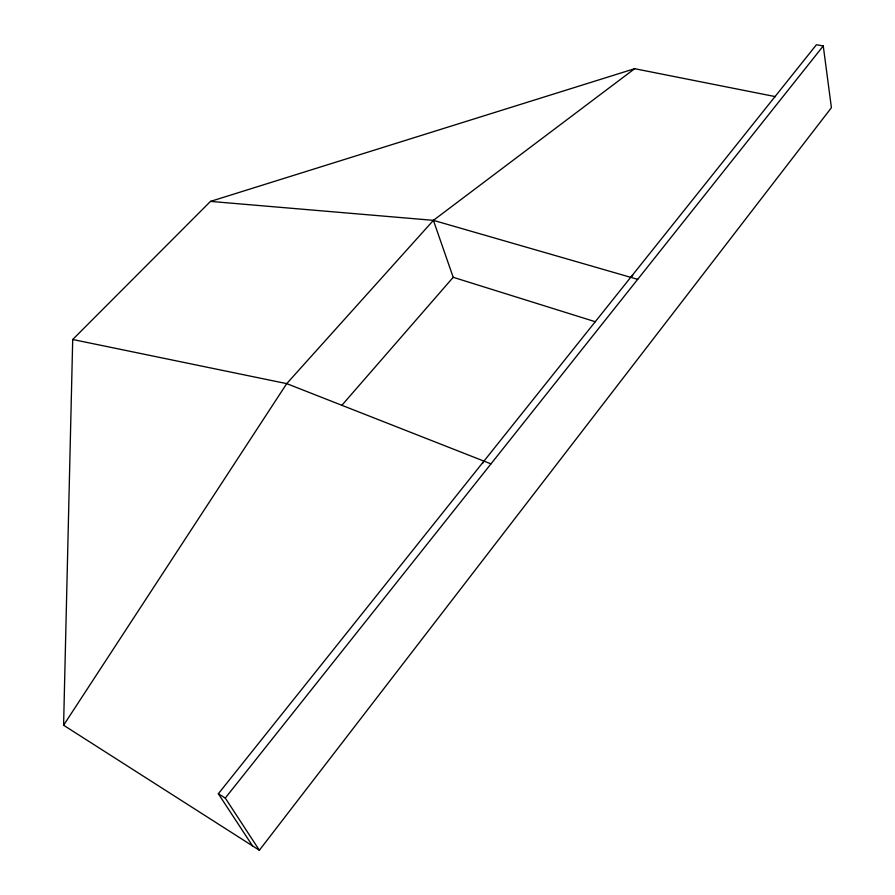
<?xml version="1.0" encoding="UTF-8"?>
<svg xmlns="http://www.w3.org/2000/svg" width="895" height="895" viewBox="0 0 895 895"><rect width="100%" height="100%" fill="white"/><g stroke="black" fill="none" stroke-linecap="round" stroke-linejoin="round"><path stroke-width="1.34" d="M252.58 845.92L218.346 793.753L816.419 44.75L823.255 45.947L831.41 107.691L259.36 850.25L63.59 725.241L72.708 339.496L210.493 201.397L634.656 68.691L775.495 96.649M482.506 463.509L483.949 461.126M63.59 725.241L286.724 383.631L433.404 220.349L634.656 68.691M259.36 850.25L225.272 798.06L823.255 45.947M341.7 405.502L453.206 277.305L433.404 220.349L210.493 201.397M630.706 277.327L632.799 275.481M72.708 339.496L286.724 383.631L490.963 463.878M433.404 220.349L637.688 279.341M453.206 277.305L595.399 321.764M218.346 793.753L225.272 798.06"/></g></svg>
